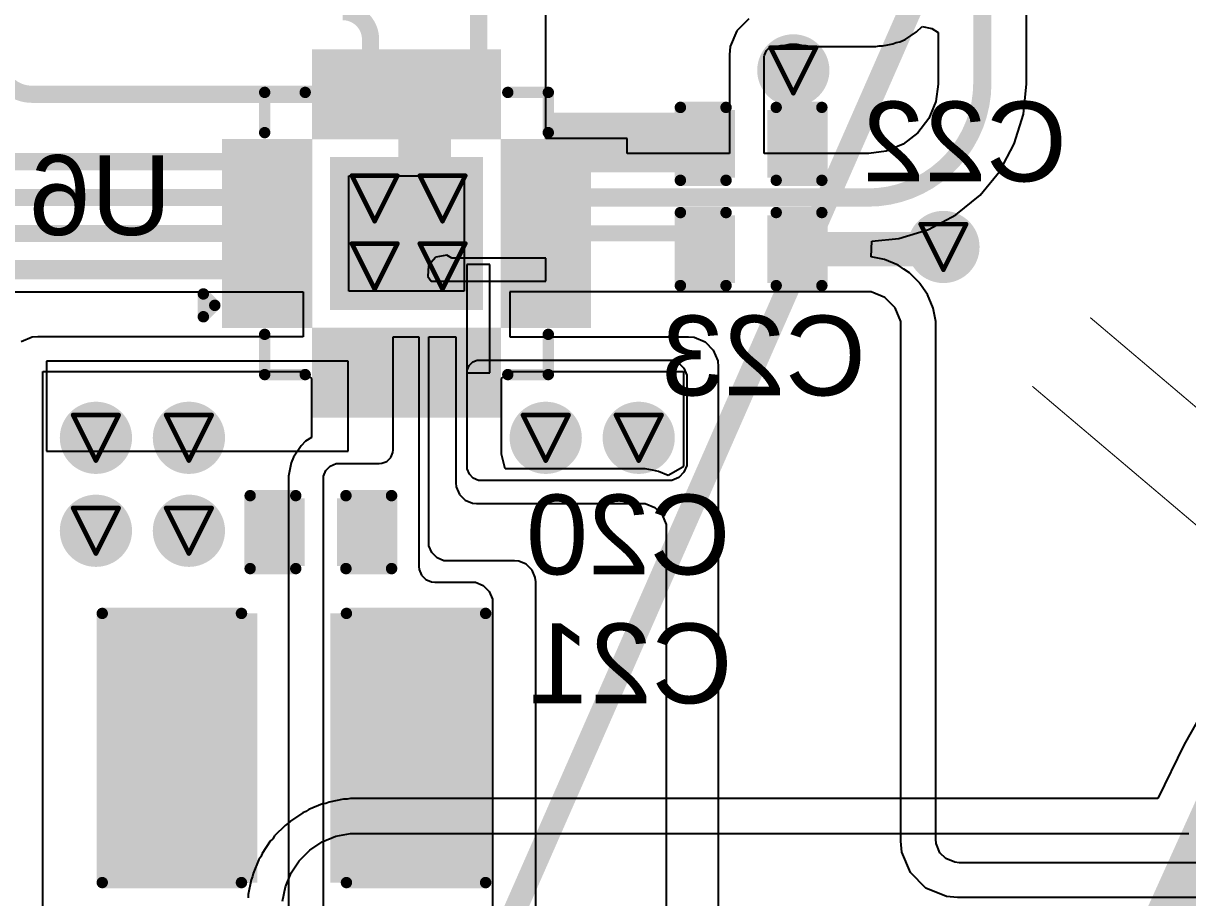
# Model space of a CAD drawing. Header units: inches. Extents: x -7 to 348, y -14 to 159.
# Drawn here: x 1.72 to 14.68, y 28.95 to 38.69 of the extents above; entities that cross this region are included whole.
import ezdxf

# ---------------------------------------------------------------- set-up
doc = ezdxf.new("R2010")
doc.units = ezdxf.units.IN
for name, color, linetype in [('Bottom Layer', 5, 'Continuous'), ('Bottom Overlay', 54, 'Continuous'), ('Bottom Paste', 16, 'Continuous'), ('Bottom Solder', 6, 'Continuous'), ('Dimension', 6, 'Continuous'), ('Drill Drawing', 1, 'Continuous'), ('Fabrication', 76, 'Continuous'), ('Top Layer', 1, 'Continuous'), ('Top Overlay', 2, 'Continuous'), ('Via Holes', 16, 'Continuous')]:
    doc.layers.add(name, color=color, linetype=linetype)
doc.styles.add('Arial', font='', dxfattribs={"height": 0.2})
doc.styles.get('Arial').set_extended_font_data('Arial')

msp = doc.modelspace()

# ---------------------------------------------------------------- hatches: boundary and pattern name
at = {"layer": 'Bottom Layer'}
h = msp.add_hatch(color=5, dxfattribs=at)
edge = h.paths.add_edge_path()
edge.add_arc((10.292, 38.166), 0.3, 0, 360)
for points in [[(5.036, 38.3), (5.336, 38.3), (5.336, 37.5), (5.036, 37.5)], [(5.436, 38.3), (5.736, 38.3), (5.736, 37.5), (5.436, 37.5)], [(5.836, 38.3), (6.136, 38.3), (6.136, 37.5), (5.836, 37.5)], [(5.897, 36.74), (6.48, 36.74), (6.48, 38.3), (5.897, 38.3)], [(6.236, 38.3), (6.536, 38.3), (6.536, 37.5), (6.236, 37.5)], [(6.636, 38.3), (6.936, 38.3), (6.936, 37.5), (6.636, 37.5)], [(7.536, 37.031), (9.581, 37.031), (9.581, 37.697), (7.536, 37.697)], [(9.124, 37.031), (9.124, 37.666), (9.581, 37.666), (9.581, 37.031)], [(10.064, 37.031), (10.064, 37.666), (10.521, 37.666), (10.521, 37.031)], [(4.036, 37), (4.036, 37.3), (4.836, 37.3), (4.836, 37)], [(7.136, 37), (7.136, 37.3), (7.936, 37.3), (7.936, 37)], [(5.236, 37.1), (6.736, 37.1), (6.736, 35.6), (5.236, 35.6)], [(4.036, 36.6), (4.036, 36.9), (4.836, 36.9), (4.836, 36.6)], [(7.136, 36.6), (7.136, 36.9), (7.936, 36.9), (7.936, 36.6)], [(4.036, 36.2), (4.036, 36.5), (4.836, 36.5), (4.836, 36.2)], [(7.136, 36.2), (7.136, 36.5), (7.936, 36.5), (7.936, 36.2)], [(9.124, 35.859), (9.124, 36.494), (9.581, 36.494), (9.581, 35.859)], [(10.064, 35.859), (10.064, 36.494), (10.521, 36.494), (10.521, 35.859)], [(4.036, 35.8), (4.036, 36.1), (4.836, 36.1), (4.836, 35.8)], [(7.136, 35.8), (7.136, 36.1), (7.936, 36.1), (7.936, 35.8)], [(4.036, 35.4), (4.036, 35.7), (4.836, 35.7), (4.836, 35.4)], [(7.136, 35.4), (7.136, 35.7), (7.936, 35.7), (7.936, 35.4)], [(5.036, 35.2), (5.336, 35.2), (5.336, 34.4), (5.036, 34.4)], [(5.436, 35.2), (5.736, 35.2), (5.736, 34.4), (5.436, 34.4)], [(5.836, 35.2), (6.136, 35.2), (6.136, 34.4), (5.836, 34.4)], [(6.236, 35.2), (6.536, 35.2), (6.536, 34.4), (6.236, 34.4)], [(6.636, 35.2), (6.936, 35.2), (6.936, 34.4), (6.636, 34.4)], [(4.792, 33.342), (4.792, 32.707), (4.334, 32.707), (4.334, 33.342)], [(5.731, 33.342), (5.731, 32.707), (5.274, 32.707), (5.274, 33.342)], [(2.701, 32.018), (4.225, 32.018), (4.225, 29.224), (2.701, 29.224)], [(5.241, 32.018), (6.765, 32.018), (6.765, 29.224), (5.241, 29.224)]]:
    msp.add_hatch(color=5, dxfattribs=at).paths.add_polyline_path(points)
h = msp.add_hatch(color=5, dxfattribs=at)
edge = h.paths.add_edge_path()
edge.add_arc((5.632, 36.74), 0.3, 0, 360)
h = msp.add_hatch(color=5, dxfattribs=at)
edge = h.paths.add_edge_path()
edge.add_arc((6.387, 36.74), 0.3, 0, 360)
h = msp.add_hatch(color=5, dxfattribs=at)
edge = h.paths.add_edge_path()
edge.add_arc((11.963, 36.2), 0.3, 0, 360)
h = msp.add_hatch(color=5, dxfattribs=at)
edge = h.paths.add_edge_path()
edge.add_arc((5.632, 35.984), 0.3, 0, 360)
h = msp.add_hatch(color=5, dxfattribs=at)
edge = h.paths.add_edge_path()
edge.add_arc((6.387, 35.984), 0.3, 0, 360)
h = msp.add_hatch(color=5, dxfattribs=at)
edge = h.paths.add_edge_path()
edge.add_arc((2.529, 34.075), 0.3, 0, 360)
h = msp.add_hatch(color=5, dxfattribs=at)
edge = h.paths.add_edge_path()
edge.add_arc((3.564, 34.075), 0.3, 0, 360)
h = msp.add_hatch(color=5, dxfattribs=at)
edge = h.paths.add_edge_path()
edge.add_arc((7.536, 34.075), 0.3, 0, 360)
h = msp.add_hatch(color=5, dxfattribs=at)
edge = h.paths.add_edge_path()
edge.add_arc((8.571, 34.075), 0.3, 0, 360)
h = msp.add_hatch(color=5, dxfattribs=at)
edge = h.paths.add_edge_path()
edge.add_arc((2.529, 33.04), 0.3, 0, 360)
h = msp.add_hatch(color=5, dxfattribs=at)
edge = h.paths.add_edge_path()
edge.add_arc((3.564, 33.04), 0.3, 0, 360)
at = {"layer": 'Bottom Paste'}
for points in [[(5.036, 38.3), (5.336, 38.3), (5.336, 37.5), (5.036, 37.5)], [(5.436, 38.3), (5.736, 38.3), (5.736, 37.5), (5.436, 37.5)], [(5.836, 38.3), (6.136, 38.3), (6.136, 37.5), (5.836, 37.5)], [(6.236, 38.3), (6.536, 38.3), (6.536, 37.5), (6.236, 37.5)], [(6.636, 38.3), (6.936, 38.3), (6.936, 37.5), (6.636, 37.5)], [(9.124, 37.031), (9.124, 37.666), (9.581, 37.666), (9.581, 37.031)], [(10.064, 37.031), (10.064, 37.666), (10.521, 37.666), (10.521, 37.031)], [(4.036, 37), (4.036, 37.3), (4.836, 37.3), (4.836, 37)], [(7.136, 37), (7.136, 37.3), (7.936, 37.3), (7.936, 37)], [(5.236, 37.1), (6.736, 37.1), (6.736, 35.6), (5.236, 35.6)], [(4.036, 36.6), (4.036, 36.9), (4.836, 36.9), (4.836, 36.6)], [(7.136, 36.6), (7.136, 36.9), (7.936, 36.9), (7.936, 36.6)], [(4.036, 36.2), (4.036, 36.5), (4.836, 36.5), (4.836, 36.2)], [(7.136, 36.2), (7.136, 36.5), (7.936, 36.5), (7.936, 36.2)], [(9.124, 35.859), (9.124, 36.494), (9.581, 36.494), (9.581, 35.859)], [(10.064, 35.859), (10.064, 36.494), (10.521, 36.494), (10.521, 35.859)], [(4.036, 35.8), (4.036, 36.1), (4.836, 36.1), (4.836, 35.8)], [(7.136, 35.8), (7.136, 36.1), (7.936, 36.1), (7.936, 35.8)], [(4.036, 35.4), (4.036, 35.7), (4.836, 35.7), (4.836, 35.4)], [(7.136, 35.4), (7.136, 35.7), (7.936, 35.7), (7.936, 35.4)], [(5.036, 35.2), (5.336, 35.2), (5.336, 34.4), (5.036, 34.4)], [(5.436, 35.2), (5.736, 35.2), (5.736, 34.4), (5.436, 34.4)], [(5.836, 35.2), (6.136, 35.2), (6.136, 34.4), (5.836, 34.4)], [(6.236, 35.2), (6.536, 35.2), (6.536, 34.4), (6.236, 34.4)], [(6.636, 35.2), (6.936, 35.2), (6.936, 34.4), (6.636, 34.4)], [(4.792, 33.342), (4.792, 32.707), (4.334, 32.707), (4.334, 33.342)], [(5.731, 33.342), (5.731, 32.707), (5.274, 32.707), (5.274, 33.342)], [(2.701, 32.018), (4.225, 32.018), (4.225, 29.224), (2.701, 29.224)], [(5.241, 32.018), (6.765, 32.018), (6.765, 29.224), (5.241, 29.224)]]:
    msp.add_hatch(color=16, dxfattribs=at).paths.add_polyline_path(points)
at = {"layer": 'Bottom Solder'}
h = msp.add_hatch(color=6, dxfattribs=at)
edge = h.paths.add_edge_path()
edge.add_arc((10.292, 38.166), 0.402, 0, 360)
for points in [[(4.934, 38.402), (5.438, 38.402), (5.438, 37.398), (4.934, 37.398)], [(5.334, 38.402), (5.838, 38.402), (5.838, 37.398), (5.334, 37.398)], [(5.734, 38.402), (6.238, 38.402), (6.238, 37.398), (5.734, 37.398)], [(6.134, 38.402), (6.638, 38.402), (6.638, 37.398), (6.134, 37.398)], [(6.534, 38.402), (7.038, 38.402), (7.038, 37.398), (6.534, 37.398)], [(9.064, 36.971), (9.064, 37.726), (9.641, 37.726), (9.641, 36.971)], [(10.004, 36.971), (10.004, 37.726), (10.581, 37.726), (10.581, 36.971)], [(3.934, 36.898), (3.934, 37.402), (4.938, 37.402), (4.938, 36.898)], [(7.034, 36.898), (7.034, 37.402), (8.038, 37.402), (8.038, 36.898)], [(5.134, 37.202), (6.838, 37.202), (6.838, 35.498), (5.134, 35.498)], [(3.934, 36.498), (3.934, 37.002), (4.938, 37.002), (4.938, 36.498)], [(7.034, 36.498), (7.034, 37.002), (8.038, 37.002), (8.038, 36.498)], [(3.934, 36.098), (3.934, 36.602), (4.938, 36.602), (4.938, 36.098)], [(7.034, 36.098), (7.034, 36.602), (8.038, 36.602), (8.038, 36.098)], [(9.064, 35.799), (9.064, 36.554), (9.641, 36.554), (9.641, 35.799)], [(10.004, 35.799), (10.004, 36.554), (10.581, 36.554), (10.581, 35.799)], [(3.934, 35.698), (3.934, 36.202), (4.938, 36.202), (4.938, 35.698)], [(7.034, 35.698), (7.034, 36.202), (8.038, 36.202), (8.038, 35.698)], [(3.934, 35.298), (3.934, 35.802), (4.938, 35.802), (4.938, 35.298)], [(7.034, 35.298), (7.034, 35.802), (8.038, 35.802), (8.038, 35.298)], [(4.934, 35.302), (5.438, 35.302), (5.438, 34.298), (4.934, 34.298)], [(5.334, 35.302), (5.838, 35.302), (5.838, 34.298), (5.334, 34.298)], [(5.734, 35.302), (6.238, 35.302), (6.238, 34.298), (5.734, 34.298)], [(6.134, 35.302), (6.638, 35.302), (6.638, 34.298), (6.134, 34.298)], [(6.534, 35.302), (7.038, 35.302), (7.038, 34.298), (6.534, 34.298)], [(4.852, 33.402), (4.852, 32.647), (4.274, 32.647), (4.274, 33.402)], [(5.791, 33.402), (5.791, 32.647), (5.214, 32.647), (5.214, 33.402)], [(2.6, 32.12), (4.327, 32.12), (4.327, 29.123), (2.6, 29.123)], [(5.14, 32.12), (6.867, 32.12), (6.867, 29.123), (5.14, 29.123)]]:
    msp.add_hatch(color=6, dxfattribs=at).paths.add_polyline_path(points)
h = msp.add_hatch(color=6, dxfattribs=at)
edge = h.paths.add_edge_path()
edge.add_arc((5.632, 36.74), 0.402, 0, 360)
h = msp.add_hatch(color=6, dxfattribs=at)
edge = h.paths.add_edge_path()
edge.add_arc((6.387, 36.74), 0.402, 0, 360)
h = msp.add_hatch(color=6, dxfattribs=at)
edge = h.paths.add_edge_path()
edge.add_arc((11.963, 36.2), 0.402, 0, 360)
h = msp.add_hatch(color=6, dxfattribs=at)
edge = h.paths.add_edge_path()
edge.add_arc((5.632, 35.984), 0.402, 0, 360)
h = msp.add_hatch(color=6, dxfattribs=at)
edge = h.paths.add_edge_path()
edge.add_arc((6.387, 35.984), 0.402, 0, 360)
h = msp.add_hatch(color=6, dxfattribs=at)
edge = h.paths.add_edge_path()
edge.add_arc((2.529, 34.075), 0.402, 0, 360)
h = msp.add_hatch(color=6, dxfattribs=at)
edge = h.paths.add_edge_path()
edge.add_arc((3.564, 34.075), 0.402, 0, 360)
h = msp.add_hatch(color=6, dxfattribs=at)
edge = h.paths.add_edge_path()
edge.add_arc((7.536, 34.075), 0.402, 0, 360)
h = msp.add_hatch(color=6, dxfattribs=at)
edge = h.paths.add_edge_path()
edge.add_arc((8.571, 34.075), 0.402, 0, 360)
h = msp.add_hatch(color=6, dxfattribs=at)
edge = h.paths.add_edge_path()
edge.add_arc((2.529, 33.04), 0.402, 0, 360)
h = msp.add_hatch(color=6, dxfattribs=at)
edge = h.paths.add_edge_path()
edge.add_arc((3.564, 33.04), 0.402, 0, 360)
at = {"layer": 'Top Layer'}
h = msp.add_hatch(color=1, dxfattribs=at)
edge = h.paths.add_edge_path()
edge.add_arc((10.292, 38.166), 0.3, 0, 360)
h = msp.add_hatch(color=1, dxfattribs=at)
edge = h.paths.add_edge_path()
edge.add_arc((5.632, 36.74), 0.3, 0, 360)
h = msp.add_hatch(color=1, dxfattribs=at)
edge = h.paths.add_edge_path()
edge.add_arc((6.387, 36.74), 0.3, 0, 360)
h = msp.add_hatch(color=1, dxfattribs=at)
edge = h.paths.add_edge_path()
edge.add_arc((11.963, 36.2), 0.3, 0, 360)
h = msp.add_hatch(color=1, dxfattribs=at)
edge = h.paths.add_edge_path()
edge.add_arc((5.632, 35.984), 0.3, 0, 360)
h = msp.add_hatch(color=1, dxfattribs=at)
edge = h.paths.add_edge_path()
edge.add_arc((6.387, 35.984), 0.3, 0, 360)
h = msp.add_hatch(color=1, dxfattribs=at)
edge = h.paths.add_edge_path()
edge.add_arc((2.529, 34.075), 0.3, 0, 360)
h = msp.add_hatch(color=1, dxfattribs=at)
edge = h.paths.add_edge_path()
edge.add_arc((3.564, 34.075), 0.3, 0, 360)
h = msp.add_hatch(color=1, dxfattribs=at)
edge = h.paths.add_edge_path()
edge.add_arc((7.536, 34.075), 0.3, 0, 360)
h = msp.add_hatch(color=1, dxfattribs=at)
edge = h.paths.add_edge_path()
edge.add_arc((8.571, 34.075), 0.3, 0, 360)
h = msp.add_hatch(color=1, dxfattribs=at)
edge = h.paths.add_edge_path()
edge.add_arc((2.529, 33.04), 0.3, 0, 360)
h = msp.add_hatch(color=1, dxfattribs=at)
edge = h.paths.add_edge_path()
edge.add_arc((3.564, 33.04), 0.3, 0, 360)
at = {"layer": 'Via Holes'}
h = msp.add_hatch(color=7, dxfattribs=at)
edge = h.paths.add_edge_path()
edge.add_arc((10.292, 38.166), 0.15, 0, 360)
h = msp.add_hatch(color=7, dxfattribs=at)
edge = h.paths.add_edge_path()
edge.add_arc((5.632, 36.74), 0.15, 0, 360)
h = msp.add_hatch(color=7, dxfattribs=at)
edge = h.paths.add_edge_path()
edge.add_arc((6.387, 36.74), 0.15, 0, 360)
h = msp.add_hatch(color=7, dxfattribs=at)
edge = h.paths.add_edge_path()
edge.add_arc((11.963, 36.2), 0.15, 0, 360)
h = msp.add_hatch(color=7, dxfattribs=at)
edge = h.paths.add_edge_path()
edge.add_arc((5.632, 35.984), 0.15, 0, 360)
h = msp.add_hatch(color=7, dxfattribs=at)
edge = h.paths.add_edge_path()
edge.add_arc((6.387, 35.984), 0.15, 0, 360)
h = msp.add_hatch(color=7, dxfattribs=at)
edge = h.paths.add_edge_path()
edge.add_arc((2.529, 34.075), 0.15, 0, 360)
h = msp.add_hatch(color=7, dxfattribs=at)
edge = h.paths.add_edge_path()
edge.add_arc((3.564, 34.075), 0.15, 0, 360)
h = msp.add_hatch(color=7, dxfattribs=at)
edge = h.paths.add_edge_path()
edge.add_arc((7.536, 34.075), 0.15, 0, 360)
h = msp.add_hatch(color=7, dxfattribs=at)
edge = h.paths.add_edge_path()
edge.add_arc((8.571, 34.075), 0.15, 0, 360)
h = msp.add_hatch(color=7, dxfattribs=at)
edge = h.paths.add_edge_path()
edge.add_arc((2.529, 33.04), 0.15, 0, 360)
h = msp.add_hatch(color=7, dxfattribs=at)
edge = h.paths.add_edge_path()
edge.add_arc((3.564, 33.04), 0.15, 0, 360)

# ---------------------------------------------------------------- linework, layer by layer
at = {"layer": 'Bottom Layer'}
for p, q in [((12.888, 38.025), (12.888, 42)), ((7.536, 37.408), (7.536, 39.495)), ((9.795, 38.739), (9.662, 38.606)), ((11.664, 38.594), (11.726, 38.656)), ((11.726, 38.656), (11.832, 38.633)), ((11.832, 38.633), (11.904, 38.588)), ((9.662, 38.606), (9.59, 38.432)), ((11.476, 38.484), (11.538, 38.51)), ((11.538, 38.51), (11.604, 38.554)), ((11.538, 38.51), (11.538, 38.51)), ((11.538, 38.51), (11.538, 38.51)), ((11.604, 38.554), (11.664, 38.594)), ((11.664, 38.594), (11.664, 38.594)), ((11.664, 38.594), (11.664, 38.594)), ((11.904, 38.588), (11.904, 38.025)), ((9.59, 38.432), (9.581, 38.338)), ((9.971, 38.337), (9.992, 38.386)), ((9.992, 38.386), (10.015, 38.41)), ((10.015, 38.41), (10.065, 38.43)), ((10.065, 38.43), (10.083, 38.432)), ((10.083, 38.432), (10.102, 38.432)), ((10.102, 38.432), (10.152, 38.442)), ((10.152, 38.442), (10.203, 38.445)), ((10.203, 38.445), (10.254, 38.459)), ((10.254, 38.459), (10.331, 38.459)), ((10.331, 38.459), (10.382, 38.445)), ((10.382, 38.445), (10.433, 38.442)), ((10.433, 38.442), (10.482, 38.432)), ((10.482, 38.432), (11.083, 38.432)), ((11.083, 38.432), (11.21, 38.432)), ((11.21, 38.432), (11.247, 38.439)), ((11.247, 38.439), (11.284, 38.439)), ((11.284, 38.439), (11.343, 38.45)), ((11.343, 38.45), (11.401, 38.462)), ((11.343, 38.45), (11.343, 38.45)), ((11.343, 38.45), (11.343, 38.45)), ((11.401, 38.462), (11.438, 38.477)), ((11.438, 38.477), (11.476, 38.484)), ((9.581, 38.338), (9.581, 37.242)), ((9.969, 38.319), (9.971, 38.337)), ((9.969, 37.242), (9.969, 38.319)), ((11.906, 38.014), (11.88, 37.821)), ((11.904, 38.025), (11.906, 38.014)), ((12.853, 37.68), (12.886, 38.015)), ((12.886, 38.015), (12.888, 38.025)), ((11.88, 37.821), (11.802, 37.632)), ((11.802, 37.632), (11.677, 37.469)), ((12.752, 37.349), (12.853, 37.68)), ((11.677, 37.469), (11.514, 37.344)), ((8.444, 37.408), (7.536, 37.408)), ((8.444, 37.242), (8.444, 37.408)), ((11.514, 37.344), (11.324, 37.265)), ((12.589, 37.044), (12.752, 37.349)), ((9.581, 37.242), (8.444, 37.242)), ((11.121, 37.242), (9.969, 37.242)), ((11.131, 37.24), (11.121, 37.242)), ((11.324, 37.265), (11.131, 37.24)), ((5.344, 36.092), (5.344, 36.992)), ((5.344, 36.992), (6.628, 36.992)), ((6.628, 36.992), (6.628, 36.492)), ((12.37, 36.776), (12.589, 37.044)), ((12.102, 36.557), (12.37, 36.776)), ((11.797, 36.393), (12.102, 36.557)), ((6.628, 36.492), (6.628, 36.092)), ((11.165, 36.263), (11.465, 36.293)), ((11.465, 36.293), (11.797, 36.393)), ((11.158, 36.089), (11.165, 36.263)), ((5.344, 35.708), (5.344, 36.092)), ((6.313, 36.088), (6.23, 35.995)), ((6.436, 36.108), (6.313, 36.088)), ((6.49, 36.076), (6.436, 36.108)), ((7.536, 36.076), (6.49, 36.076)), ((6.628, 36.092), (6.628, 35.708)), ((7.536, 35.82), (7.536, 36.076)), ((11.231, 36.074), (11.158, 36.089)), ((11.158, 36.089), (11.158, 36.089)), ((11.306, 36.059), (11.231, 36.074)), ((11.458, 35.996), (11.306, 36.059)), ((11.306, 36.059), (11.306, 36.059)), ((11.306, 36.059), (11.306, 36.059)), ((6.23, 35.995), (6.224, 35.871)), ((6.914, 36.003), (6.658, 36.003)), ((6.658, 36.003), (6.658, 35.67)), ((6.914, 35.44), (6.914, 36.003)), ((11.459, 35.996), (11.458, 35.996)), ((11.458, 35.996), (11.458, 35.996)), ((11.523, 35.953), (11.459, 35.996)), ((11.584, 35.912), (11.523, 35.953)), ((11.585, 35.912), (11.584, 35.912)), ((11.584, 35.912), (11.584, 35.912)), ((11.701, 35.796), (11.585, 35.912)), ((6.224, 35.871), (6.261, 35.82)), ((6.261, 35.82), (6.261, 35.82)), ((6.261, 35.82), (7.536, 35.82)), ((11.701, 35.795), (11.701, 35.796)), ((11.742, 35.734), (11.701, 35.795)), ((11.701, 35.795), (11.701, 35.795)), ((-0.034, 35.7), (4.836, 35.7)), ((4.836, 35.7), (4.836, 35.2)), ((6.628, 35.708), (5.344, 35.708)), ((6.658, 35.67), (6.658, 34.8)), ((11.076, 35.7), (7.136, 35.7)), ((7.136, 35.7), (7.136, 35.2)), ((11.158, 35.7), (11.076, 35.7)), ((11.076, 35.7), (11.076, 35.7)), ((11.31, 35.637), (11.158, 35.7)), ((11.785, 35.669), (11.742, 35.734)), ((11.848, 35.517), (11.785, 35.669)), ((11.785, 35.669), (11.785, 35.669)), ((11.785, 35.669), (11.785, 35.669)), ((11.426, 35.521), (11.31, 35.637)), ((11.489, 35.369), (11.426, 35.521)), ((11.862, 35.444), (11.848, 35.517)), ((11.848, 35.517), (11.848, 35.517)), ((11.848, 35.517), (11.848, 35.517)), ((6.914, 34.8), (6.914, 35.44)), ((11.877, 35.369), (11.862, 35.444)), ((11.489, 35.287), (11.489, 35.369)), ((11.489, 29.586), (11.489, 35.287)), ((11.877, 35.286), (11.877, 35.369)), ((11.877, 35.369), (11.877, 35.369)), ((11.877, 35.369), (11.877, 35.369)), ((11.877, 29.605), (11.877, 35.286)), ((1.818, 35.194), (1.698, 35.144)), ((1.883, 35.2), (1.818, 35.194)), ((4.836, 35.2), (1.883, 35.2)), ((5.836, 33.94), (5.836, 35.2)), ((5.836, 35.2), (6.123, 35.2)), ((6.123, 35.2), (6.123, 32.797)), ((6.236, 32.914), (6.236, 35.2)), ((6.236, 35.2), (6.536, 35.2)), ((6.536, 35.2), (6.536, 33.573)), ((7.136, 35.2), (9.124, 35.2)), ((9.124, 35.2), (9.189, 35.194)), ((9.189, 35.194), (9.309, 35.144)), ((9.309, 35.144), (9.401, 35.052)), ((9.401, 35.052), (9.451, 34.932)), ((4.546, 34.928), (1.978, 34.928)), ((1.978, 34.928), (1.978, 33.926)), ((5.336, 34.928), (4.546, 34.928)), ((5.336, 33.926), (5.336, 34.928)), ((6.661, 34.828), (6.683, 34.88)), ((6.683, 34.88), (6.723, 34.92)), ((6.723, 34.92), (6.774, 34.941)), ((6.774, 34.941), (6.802, 34.941)), ((6.802, 34.941), (8.897, 34.941)), ((6.802, 34.941), (6.802, 34.941)), ((8.897, 34.941), (8.938, 34.941)), ((8.938, 34.941), (9.015, 34.909)), ((9.015, 34.909), (9.074, 34.85)), ((9.451, 34.932), (9.457, 34.867)), ((9.457, 34.867), (9.457, 34.867)), ((9.457, 34.867), (9.457, 30.89)), ((1.938, 22.2), (1.938, 34.812)), ((1.938, 34.812), (4.836, 34.812)), ((4.836, 34.812), (4.928, 34.736)), ((6.658, 34.8), (6.914, 34.8)), ((6.661, 34.8), (6.661, 34.828)), ((6.661, 33.76), (6.661, 34.8)), ((7.044, 34.736), (7.136, 34.812)), ((7.136, 34.812), (9.069, 34.812)), ((9.069, 34.812), (9.069, 33.758)), ((9.074, 34.85), (9.106, 34.774)), ((9.106, 34.774), (9.106, 34.732)), ((4.928, 34.736), (4.928, 34.079)), ((7.044, 33.892), (7.044, 34.736)), ((9.106, 34.732), (9.106, 34.732)), ((9.106, 34.732), (9.106, 33.809)), ((4.814, 33.986), (4.729, 33.86)), ((4.863, 34.036), (4.814, 33.986)), ((4.928, 34.079), (4.863, 34.036)), ((1.978, 33.926), (5.336, 33.926)), ((4.729, 33.86), (4.703, 33.796)), ((5.768, 33.813), (5.81, 33.856)), ((5.81, 33.856), (5.833, 33.911)), ((5.833, 33.911), (5.836, 33.94)), ((5.836, 33.94), (5.836, 33.94)), ((7.084, 33.731), (7.044, 33.892)), ((7.044, 33.892), (7.044, 33.892)), ((4.703, 33.796), (4.673, 33.647)), ((5.062, 33.647), (5.088, 33.712)), ((5.088, 33.712), (5.138, 33.761)), ((5.138, 33.761), (5.202, 33.788)), ((5.202, 33.788), (5.237, 33.788)), ((5.237, 33.788), (5.237, 33.788)), ((5.237, 33.788), (5.683, 33.788)), ((5.683, 33.788), (5.713, 33.791)), ((5.713, 33.791), (5.768, 33.813)), ((6.661, 33.729), (6.661, 33.76)), ((6.661, 33.76), (6.661, 33.76)), ((6.686, 33.67), (6.661, 33.729)), ((8.586, 33.731), (7.084, 33.731)), ((8.644, 33.731), (8.586, 33.731)), ((8.724, 33.715), (8.644, 33.731)), ((8.644, 33.731), (8.644, 33.731)), ((8.644, 33.731), (8.644, 33.731)), ((8.793, 33.701), (8.724, 33.715)), ((8.899, 33.657), (8.793, 33.701)), ((8.793, 33.701), (8.793, 33.701)), ((8.793, 33.701), (8.793, 33.701)), ((9.063, 33.75), (8.899, 33.657)), ((9.069, 33.758), (9.063, 33.75)), ((9.106, 33.768), (9.074, 33.691)), ((9.106, 33.809), (9.106, 33.768)), ((4.673, 33.647), (4.673, 27.181)), ((5.062, 33.613), (5.062, 33.647)), ((5.062, 27.181), (5.062, 33.613)), ((6.536, 33.573), (6.54, 33.528)), ((6.73, 33.626), (6.686, 33.67)), ((6.789, 33.601), (6.73, 33.626)), ((6.82, 33.601), (6.789, 33.601)), ((8.898, 33.601), (6.82, 33.601)), ((8.94, 33.601), (8.898, 33.601)), ((8.898, 33.601), (8.898, 33.601)), ((8.899, 33.657), (8.899, 33.657)), ((9.016, 33.633), (8.94, 33.601)), ((9.074, 33.691), (9.016, 33.633)), ((6.54, 33.528), (6.575, 33.445)), ((6.575, 33.445), (6.639, 33.381)), ((6.639, 33.381), (6.722, 33.347)), ((6.722, 33.347), (6.767, 33.342)), ((6.767, 33.342), (6.767, 33.342)), ((6.767, 33.342), (8.586, 33.342)), ((8.586, 33.342), (8.644, 33.342)), ((8.644, 33.342), (8.75, 33.298)), ((8.75, 33.298), (8.832, 33.217)), ((8.832, 33.217), (8.876, 33.11)), ((8.876, 33.11), (8.876, 33.053)), ((8.876, 33.053), (8.876, 33.053)), ((8.876, 33.053), (8.876, 29.991)), ((6.123, 32.797), (6.123, 32.644)), ((6.236, 32.873), (6.236, 32.914)), ((6.236, 32.914), (6.236, 32.914)), ((6.267, 32.797), (6.236, 32.873)), ((6.326, 32.739), (6.267, 32.797)), ((6.401, 32.707), (6.326, 32.739)), ((6.443, 32.707), (6.401, 32.707)), ((7.189, 32.707), (6.443, 32.707)), ((7.235, 32.703), (7.189, 32.707)), ((7.189, 32.707), (7.189, 32.707)), ((7.319, 32.668), (7.235, 32.703)), ((7.384, 32.603), (7.319, 32.668)), ((6.123, 32.644), (6.127, 32.61)), ((6.127, 32.61), (6.153, 32.546)), ((6.153, 32.546), (6.202, 32.497)), ((7.42, 32.518), (7.384, 32.603)), ((6.202, 32.497), (6.266, 32.471)), ((6.266, 32.471), (6.3, 32.467)), ((6.3, 32.467), (6.3, 32.467)), ((6.3, 32.467), (6.708, 32.467)), ((6.708, 32.467), (6.755, 32.467)), ((6.755, 32.467), (6.841, 32.432)), ((6.841, 32.432), (6.907, 32.365)), ((7.424, 32.472), (7.42, 32.518)), ((7.424, 25.723), (7.424, 32.472)), ((6.907, 32.365), (6.943, 32.279)), ((6.943, 32.279), (6.943, 32.232)), ((6.943, 32.232), (6.943, 32.232)), ((6.943, 32.232), (6.943, 27.137)), ((9.457, 30.89), (9.457, 27.649)), ((8.876, 29.991), (8.876, 27.112)), ((11.501, 29.463), (11.489, 29.586)), ((11.489, 29.586), (11.489, 29.586)), ((11.882, 29.558), (11.877, 29.605)), ((11.924, 29.456), (11.882, 29.558)), ((11.595, 29.236), (11.501, 29.463)), ((11.989, 29.391), (11.924, 29.456)), ((12.091, 29.349), (11.989, 29.391)), ((12.138, 29.344), (12.091, 29.349)), ((16.529, 29.344), (12.138, 29.344)), ((11.768, 29.062), (11.595, 29.236)), ((11.996, 28.968), (11.768, 29.062)), ((12.118, 28.956), (11.996, 28.968)), ((16.529, 28.956), (12.118, 28.956))]:
    msp.add_line(p, q, dxfattribs=at)
for points in [[(12.396, 38.025, 0.203, 0.203, 0), (12.396, 42.471, 0.203, 0.203, 0)], [(5.277, 38.82, 0.191, 0.191, -0.414214), (5.586, 38.511, 0.191, 0.191, 0)], [(6.79, 37.9, 0.191, 0.191, 0), (6.79, 38.873, 0.191, 0.191, 0)], [(5.586, 37.9, 0.191, 0.191, 0), (5.586, 38.511, 0.191, 0.191, 0)], [(1.818, 37.9, 0.191, 0.191, -0.414214), (1.418, 38.3, 0.191, 0.191, 0)], [(10.292, 37.348, 0.381, 0.381, 0), (10.292, 38.166, 0.381, 0.381, 0)], [(12.396, 38.025, 0.203, 0.203, -0.414214), (11.121, 36.75, 0.203, 0.203, 0)], [(1.818, 37.9, 0.191, 0.191, 0), (5.186, 37.9, 0.191, 0.191, 0)], [(9.352, 37.348, 0.178, 0.178, -0.414214), (9.154, 37.15, 0.178, 0.178, 0)], [(1.086, 37.15, 0.191, 0.191, 0), (4.436, 37.15, 0.191, 0.191, 0)], [(7.536, 37.15, 0.178, 0.178, 0), (9.154, 37.15, 0.178, 0.178, 0)], [(0.373, 36.75, 0.191, 0.191, 0), (4.436, 36.75, 0.191, 0.191, 0)], [(7.536, 36.75, 0.203, 0.203, 0), (11.121, 36.75, 0.203, 0.203, 0)], [(-0.438, 36.35, 0.191, 0.191, 0), (4.436, 36.35, 0.191, 0.191, 0)], [(7.536, 36.35, 0.178, 0.178, 0), (9.213, 36.35, 0.178, 0.178, 0)], [(9.213, 36.35, 0.178, 0.178, 0), (9.352, 36.21, 0.178, 0.178, 0)], [(9.352, 36.176, 0.178, 0.178, 0), (9.352, 36.21, 0.178, 0.178, 0)], [(10.292, 36.176, 0.381, 0.381, 0), (11.939, 36.176, 0.381, 0.381, 0)], [(11.963, 36.2, 0.381, 0.381, -0.414214), (11.939, 36.176, 0.381, 0.381, 0)], [(-0.297, 35.947, 0.216, 0.216, 0), (4.433, 35.947, 0.216, 0.216, 0)]]:
    msp.add_lwpolyline(points, format="xyseb", dxfattribs=at)
for points in [[(5.538, 38.511, 0.0952, 0.0952, 1), (5.634, 38.511, 0.0952, 0.0952, 1)], [(5.538, 38.511, 0.0952, 0.0952, 1), (5.634, 38.511, 0.0952, 0.0952, 1)], [(10.197, 38.166, 0.191, 0.191, 1), (10.387, 38.166, 0.191, 0.191, 1)], [(12.345, 38.025, 0.102, 0.102, 1), (12.446, 38.025, 0.102, 0.102, 1)], [(12.345, 38.025, 0.102, 0.102, 1), (12.446, 38.025, 0.102, 0.102, 1)], [(1.77, 37.9, 0.0952, 0.0952, 1), (1.866, 37.9, 0.0952, 0.0952, 1)], [(1.77, 37.9, 0.0952, 0.0952, 1), (1.866, 37.9, 0.0952, 0.0952, 1)], [(5.138, 37.9, 0.0952, 0.0952, 1), (5.234, 37.9, 0.0952, 0.0952, 1)], [(5.538, 37.9, 0.0952, 0.0952, 1), (5.634, 37.9, 0.0952, 0.0952, 1)], [(6.742, 37.9, 0.0952, 0.0952, 1), (6.838, 37.9, 0.0952, 0.0952, 1)], [(10.197, 37.348, 0.191, 0.191, 1), (10.387, 37.348, 0.191, 0.191, 1)], [(9.308, 37.348, 0.0889, 0.0889, 1), (9.397, 37.348, 0.0889, 0.0889, 1)], [(4.388, 37.15, 0.0952, 0.0952, 1), (4.484, 37.15, 0.0952, 0.0952, 1)], [(7.492, 37.15, 0.0889, 0.0889, 1), (7.58, 37.15, 0.0889, 0.0889, 1)], [(9.11, 37.15, 0.0889, 0.0889, 1), (9.199, 37.15, 0.0889, 0.0889, 1)], [(9.11, 37.15, 0.0889, 0.0889, 1), (9.199, 37.15, 0.0889, 0.0889, 1)], [(4.388, 36.75, 0.0952, 0.0952, 1), (4.484, 36.75, 0.0952, 0.0952, 1)], [(7.485, 36.75, 0.102, 0.102, 1), (7.587, 36.75, 0.102, 0.102, 1)], [(11.07, 36.75, 0.102, 0.102, 1), (11.172, 36.75, 0.102, 0.102, 1)], [(11.07, 36.75, 0.102, 0.102, 1), (11.172, 36.75, 0.102, 0.102, 1)], [(4.388, 36.35, 0.0952, 0.0952, 1), (4.484, 36.35, 0.0952, 0.0952, 1)], [(7.492, 36.35, 0.0889, 0.0889, 1), (7.58, 36.35, 0.0889, 0.0889, 1)], [(9.168, 36.35, 0.0889, 0.0889, 1), (9.257, 36.35, 0.0889, 0.0889, 1)], [(9.168, 36.35, 0.0889, 0.0889, 1), (9.257, 36.35, 0.0889, 0.0889, 1)], [(9.308, 36.21, 0.0889, 0.0889, 1), (9.397, 36.21, 0.0889, 0.0889, 1)], [(9.308, 36.21, 0.0889, 0.0889, 1), (9.397, 36.21, 0.0889, 0.0889, 1)], [(10.197, 36.176, 0.191, 0.191, 1), (10.387, 36.176, 0.191, 0.191, 1)], [(11.844, 36.176, 0.191, 0.191, 1), (12.034, 36.176, 0.191, 0.191, 1)], [(11.844, 36.176, 0.191, 0.191, 1), (12.034, 36.176, 0.191, 0.191, 1)], [(11.868, 36.2, 0.191, 0.191, 1), (12.058, 36.2, 0.191, 0.191, 1)], [(9.308, 36.176, 0.0889, 0.0889, 1), (9.397, 36.176, 0.0889, 0.0889, 1)], [(4.379, 35.947, 0.108, 0.108, 1), (4.487, 35.947, 0.108, 0.108, 1)]]:
    msp.add_lwpolyline(points, format="xyseb", close=True, dxfattribs=at)
at = {"layer": 'Bottom Overlay'}
for points in [[(4.408, 37.921, 0.127, 0.127, 0), (4.858, 37.921, 0.127, 0.127, 0)], [(4.408, 37.921, 0.127, 0.127, 0), (4.408, 37.473, 0.127, 0.127, 0)], [(7.114, 37.921, 0.127, 0.127, 0), (7.564, 37.921, 0.127, 0.127, 0)], [(7.564, 37.473, 0.127, 0.127, 0), (7.564, 37.921, 0.127, 0.127, 0)], [(9.035, 37.754, 0.127, 0.127, 0), (9.543, 37.754, 0.127, 0.127, 0)], [(9.035, 36.942, 0.127, 0.127, 0), (9.035, 37.754, 0.127, 0.127, 0)], [(10.102, 37.754, 0.127, 0.127, 0), (10.61, 37.754, 0.127, 0.127, 0)], [(10.61, 37.754, 0.127, 0.127, 0), (10.61, 36.942, 0.127, 0.127, 0)], [(9.035, 36.942, 0.127, 0.127, 0), (9.543, 36.942, 0.127, 0.127, 0)], [(10.102, 36.942, 0.127, 0.127, 0), (10.61, 36.942, 0.127, 0.127, 0)], [(9.035, 35.77, 0.127, 0.127, 0), (9.035, 36.583, 0.127, 0.127, 0)], [(9.035, 36.583, 0.127, 0.127, 0), (9.543, 36.583, 0.127, 0.127, 0)], [(10.102, 36.583, 0.127, 0.127, 0), (10.61, 36.583, 0.127, 0.127, 0)], [(10.61, 35.77, 0.127, 0.127, 0), (10.61, 36.583, 0.127, 0.127, 0)], [(9.035, 35.77, 0.127, 0.127, 0), (9.543, 35.77, 0.127, 0.127, 0)], [(10.102, 35.77, 0.127, 0.127, 0), (10.61, 35.77, 0.127, 0.127, 0)], [(3.725, 35.677, 0.127, 0.127, 0), (3.852, 35.55, 0.127, 0.127, 0)], [(3.725, 35.423, 0.127, 0.127, 0), (3.725, 35.677, 0.127, 0.127, 0)], [(3.725, 35.423, 0.127, 0.127, 0), (3.852, 35.55, 0.127, 0.127, 0)], [(4.408, 35.227, 0.127, 0.127, 0), (4.408, 34.779, 0.127, 0.127, 0)], [(7.564, 34.779, 0.127, 0.127, 0), (7.564, 35.227, 0.127, 0.127, 0)], [(4.408, 34.779, 0.127, 0.127, 0), (4.858, 34.779, 0.127, 0.127, 0)], [(7.114, 34.779, 0.127, 0.127, 0), (7.564, 34.779, 0.127, 0.127, 0)], [(4.245, 32.619, 0.127, 0.127, 0), (4.245, 33.431, 0.127, 0.127, 0)], [(4.245, 33.431, 0.127, 0.127, 0), (4.753, 33.431, 0.127, 0.127, 0)], [(5.312, 33.431, 0.127, 0.127, 0), (5.82, 33.431, 0.127, 0.127, 0)], [(5.82, 33.431, 0.127, 0.127, 0), (5.82, 32.619, 0.127, 0.127, 0)], [(4.245, 32.619, 0.127, 0.127, 0), (4.753, 32.619, 0.127, 0.127, 0)], [(5.312, 32.619, 0.127, 0.127, 0), (5.82, 32.619, 0.127, 0.127, 0)], [(2.6, 29.123, 0.127, 0.127, 0), (2.6, 32.12, 0.127, 0.127, 0)], [(2.6, 32.12, 0.127, 0.127, 0), (4.149, 32.12, 0.127, 0.127, 0)], [(5.317, 32.12, 0.127, 0.127, 0), (6.867, 32.12, 0.127, 0.127, 0)], [(6.867, 29.123, 0.127, 0.127, 0), (6.867, 32.12, 0.127, 0.127, 0)], [(2.6, 29.123, 0.127, 0.127, 0), (4.149, 29.123, 0.127, 0.127, 0)], [(5.317, 29.123, 0.127, 0.127, 0), (6.867, 29.123, 0.127, 0.127, 0)]]:
    msp.add_lwpolyline(points, format="xyseb", dxfattribs=at)
for points in [[(4.376, 37.921, 0.0635, 0.0635, 1), (4.439, 37.921, 0.0635, 0.0635, 1)], [(4.376, 37.921, 0.0635, 0.0635, 1), (4.439, 37.921, 0.0635, 0.0635, 1)], [(4.827, 37.921, 0.0635, 0.0635, 1), (4.89, 37.921, 0.0635, 0.0635, 1)], [(7.082, 37.921, 0.0635, 0.0635, 1), (7.145, 37.921, 0.0635, 0.0635, 1)], [(7.533, 37.921, 0.0635, 0.0635, 1), (7.596, 37.921, 0.0635, 0.0635, 1)], [(7.533, 37.921, 0.0635, 0.0635, 1), (7.596, 37.921, 0.0635, 0.0635, 1)], [(9.003, 37.754, 0.0635, 0.0635, 1), (9.067, 37.754, 0.0635, 0.0635, 1)], [(9.003, 37.754, 0.0635, 0.0635, 1), (9.067, 37.754, 0.0635, 0.0635, 1)], [(9.511, 37.754, 0.0635, 0.0635, 1), (9.575, 37.754, 0.0635, 0.0635, 1)], [(10.07, 37.754, 0.0635, 0.0635, 1), (10.133, 37.754, 0.0635, 0.0635, 1)], [(10.578, 37.754, 0.0635, 0.0635, 1), (10.641, 37.754, 0.0635, 0.0635, 1)], [(10.578, 37.754, 0.0635, 0.0635, 1), (10.641, 37.754, 0.0635, 0.0635, 1)], [(4.376, 37.473, 0.0635, 0.0635, 1), (4.439, 37.473, 0.0635, 0.0635, 1)], [(7.533, 37.473, 0.0635, 0.0635, 1), (7.596, 37.473, 0.0635, 0.0635, 1)], [(9.003, 36.942, 0.0635, 0.0635, 1), (9.067, 36.942, 0.0635, 0.0635, 1)], [(9.003, 36.942, 0.0635, 0.0635, 1), (9.067, 36.942, 0.0635, 0.0635, 1)], [(9.511, 36.942, 0.0635, 0.0635, 1), (9.575, 36.942, 0.0635, 0.0635, 1)], [(10.07, 36.942, 0.0635, 0.0635, 1), (10.133, 36.942, 0.0635, 0.0635, 1)], [(10.578, 36.942, 0.0635, 0.0635, 1), (10.641, 36.942, 0.0635, 0.0635, 1)], [(10.578, 36.942, 0.0635, 0.0635, 1), (10.641, 36.942, 0.0635, 0.0635, 1)], [(9.003, 36.583, 0.0635, 0.0635, 1), (9.067, 36.583, 0.0635, 0.0635, 1)], [(9.003, 36.583, 0.0635, 0.0635, 1), (9.067, 36.583, 0.0635, 0.0635, 1)], [(9.511, 36.583, 0.0635, 0.0635, 1), (9.575, 36.583, 0.0635, 0.0635, 1)], [(10.07, 36.583, 0.0635, 0.0635, 1), (10.133, 36.583, 0.0635, 0.0635, 1)], [(10.578, 36.583, 0.0635, 0.0635, 1), (10.641, 36.583, 0.0635, 0.0635, 1)], [(10.578, 36.583, 0.0635, 0.0635, 1), (10.641, 36.583, 0.0635, 0.0635, 1)], [(9.003, 35.77, 0.0635, 0.0635, 1), (9.067, 35.77, 0.0635, 0.0635, 1)], [(9.003, 35.77, 0.0635, 0.0635, 1), (9.067, 35.77, 0.0635, 0.0635, 1)], [(9.511, 35.77, 0.0635, 0.0635, 1), (9.575, 35.77, 0.0635, 0.0635, 1)], [(10.07, 35.77, 0.0635, 0.0635, 1), (10.133, 35.77, 0.0635, 0.0635, 1)], [(10.578, 35.77, 0.0635, 0.0635, 1), (10.641, 35.77, 0.0635, 0.0635, 1)], [(10.578, 35.77, 0.0635, 0.0635, 1), (10.641, 35.77, 0.0635, 0.0635, 1)], [(3.693, 35.677, 0.0635, 0.0635, 1), (3.757, 35.677, 0.0635, 0.0635, 1)], [(3.693, 35.677, 0.0635, 0.0635, 1), (3.757, 35.677, 0.0635, 0.0635, 1)], [(3.82, 35.55, 0.0635, 0.0635, 1), (3.884, 35.55, 0.0635, 0.0635, 1)], [(3.82, 35.55, 0.0635, 0.0635, 1), (3.884, 35.55, 0.0635, 0.0635, 1)], [(3.693, 35.423, 0.0635, 0.0635, 1), (3.757, 35.423, 0.0635, 0.0635, 1)], [(3.693, 35.423, 0.0635, 0.0635, 1), (3.757, 35.423, 0.0635, 0.0635, 1)], [(4.376, 35.227, 0.0635, 0.0635, 1), (4.439, 35.227, 0.0635, 0.0635, 1)], [(7.533, 35.227, 0.0635, 0.0635, 1), (7.596, 35.227, 0.0635, 0.0635, 1)], [(4.376, 34.779, 0.0635, 0.0635, 1), (4.439, 34.779, 0.0635, 0.0635, 1)], [(4.376, 34.779, 0.0635, 0.0635, 1), (4.439, 34.779, 0.0635, 0.0635, 1)], [(4.827, 34.779, 0.0635, 0.0635, 1), (4.89, 34.779, 0.0635, 0.0635, 1)], [(7.082, 34.779, 0.0635, 0.0635, 1), (7.145, 34.779, 0.0635, 0.0635, 1)], [(7.533, 34.779, 0.0635, 0.0635, 1), (7.596, 34.779, 0.0635, 0.0635, 1)], [(7.533, 34.779, 0.0635, 0.0635, 1), (7.596, 34.779, 0.0635, 0.0635, 1)], [(4.214, 33.431, 0.0635, 0.0635, 1), (4.277, 33.431, 0.0635, 0.0635, 1)], [(4.214, 33.431, 0.0635, 0.0635, 1), (4.277, 33.431, 0.0635, 0.0635, 1)], [(4.722, 33.431, 0.0635, 0.0635, 1), (4.785, 33.431, 0.0635, 0.0635, 1)], [(5.28, 33.431, 0.0635, 0.0635, 1), (5.344, 33.431, 0.0635, 0.0635, 1)], [(5.788, 33.431, 0.0635, 0.0635, 1), (5.852, 33.431, 0.0635, 0.0635, 1)], [(5.788, 33.431, 0.0635, 0.0635, 1), (5.852, 33.431, 0.0635, 0.0635, 1)], [(4.214, 32.619, 0.0635, 0.0635, 1), (4.277, 32.619, 0.0635, 0.0635, 1)], [(4.214, 32.619, 0.0635, 0.0635, 1), (4.277, 32.619, 0.0635, 0.0635, 1)], [(4.722, 32.619, 0.0635, 0.0635, 1), (4.785, 32.619, 0.0635, 0.0635, 1)], [(5.28, 32.619, 0.0635, 0.0635, 1), (5.344, 32.619, 0.0635, 0.0635, 1)], [(5.788, 32.619, 0.0635, 0.0635, 1), (5.852, 32.619, 0.0635, 0.0635, 1)], [(5.788, 32.619, 0.0635, 0.0635, 1), (5.852, 32.619, 0.0635, 0.0635, 1)], [(2.568, 32.12, 0.0635, 0.0635, 1), (2.631, 32.12, 0.0635, 0.0635, 1)], [(2.568, 32.12, 0.0635, 0.0635, 1), (2.631, 32.12, 0.0635, 0.0635, 1)], [(4.117, 32.12, 0.0635, 0.0635, 1), (4.181, 32.12, 0.0635, 0.0635, 1)], [(5.286, 32.12, 0.0635, 0.0635, 1), (5.349, 32.12, 0.0635, 0.0635, 1)], [(6.835, 32.12, 0.0635, 0.0635, 1), (6.899, 32.12, 0.0635, 0.0635, 1)], [(6.835, 32.12, 0.0635, 0.0635, 1), (6.899, 32.12, 0.0635, 0.0635, 1)], [(2.568, 29.123, 0.0635, 0.0635, 1), (2.631, 29.123, 0.0635, 0.0635, 1)], [(2.568, 29.123, 0.0635, 0.0635, 1), (2.631, 29.123, 0.0635, 0.0635, 1)], [(4.117, 29.123, 0.0635, 0.0635, 1), (4.181, 29.123, 0.0635, 0.0635, 1)], [(5.286, 29.123, 0.0635, 0.0635, 1), (5.349, 29.123, 0.0635, 0.0635, 1)], [(6.835, 29.123, 0.0635, 0.0635, 1), (6.899, 29.123, 0.0635, 0.0635, 1)], [(6.835, 29.123, 0.0635, 0.0635, 1), (6.899, 29.123, 0.0635, 0.0635, 1)]]:
    msp.add_lwpolyline(points, format="xyseb", close=True, dxfattribs=at)
at = {"layer": 'Dimension'}
msp.add_lwpolyline([(58.31, 19.467, 0.254, 0.254, 1), (13.31, 19.467, 0.254, 0.254, 1)], format="xyseb", close=True, dxfattribs=at)
at = {"layer": 'Drill Drawing'}
for points in [[(10.038, 38.42, 0.0508, 0.0508, 0), (10.546, 38.42, 0.0508, 0.0508, 0)], [(10.038, 38.42, 0.0508, 0.0508, 0), (10.292, 37.912, 0.0508, 0.0508, 0)], [(10.292, 37.912, 0.0508, 0.0508, 0), (10.546, 38.42, 0.0508, 0.0508, 0)], [(5.378, 36.994, 0.0508, 0.0508, 0), (5.886, 36.994, 0.0508, 0.0508, 0)], [(5.378, 36.994, 0.0508, 0.0508, 0), (5.632, 36.486, 0.0508, 0.0508, 0)], [(5.632, 36.486, 0.0508, 0.0508, 0), (5.886, 36.994, 0.0508, 0.0508, 0)], [(6.133, 36.994, 0.0508, 0.0508, 0), (6.641, 36.994, 0.0508, 0.0508, 0)], [(6.133, 36.994, 0.0508, 0.0508, 0), (6.387, 36.486, 0.0508, 0.0508, 0)], [(6.387, 36.486, 0.0508, 0.0508, 0), (6.641, 36.994, 0.0508, 0.0508, 0)], [(11.709, 36.454, 0.0508, 0.0508, 0), (12.217, 36.454, 0.0508, 0.0508, 0)], [(11.709, 36.454, 0.0508, 0.0508, 0), (11.963, 35.946, 0.0508, 0.0508, 0)], [(11.963, 35.946, 0.0508, 0.0508, 0), (12.217, 36.454, 0.0508, 0.0508, 0)], [(5.378, 36.238, 0.0508, 0.0508, 0), (5.886, 36.238, 0.0508, 0.0508, 0)], [(5.378, 36.238, 0.0508, 0.0508, 0), (5.632, 35.73, 0.0508, 0.0508, 0)], [(5.632, 35.73, 0.0508, 0.0508, 0), (5.886, 36.238, 0.0508, 0.0508, 0)], [(6.133, 36.238, 0.0508, 0.0508, 0), (6.641, 36.238, 0.0508, 0.0508, 0)], [(6.133, 36.238, 0.0508, 0.0508, 0), (6.387, 35.73, 0.0508, 0.0508, 0)], [(6.387, 35.73, 0.0508, 0.0508, 0), (6.641, 36.238, 0.0508, 0.0508, 0)], [(2.275, 34.329, 0.0508, 0.0508, 0), (2.783, 34.329, 0.0508, 0.0508, 0)], [(2.275, 34.329, 0.0508, 0.0508, 0), (2.529, 33.821, 0.0508, 0.0508, 0)], [(2.529, 33.821, 0.0508, 0.0508, 0), (2.783, 34.329, 0.0508, 0.0508, 0)], [(3.31, 34.329, 0.0508, 0.0508, 0), (3.818, 34.329, 0.0508, 0.0508, 0)], [(3.31, 34.329, 0.0508, 0.0508, 0), (3.564, 33.821, 0.0508, 0.0508, 0)], [(3.564, 33.821, 0.0508, 0.0508, 0), (3.818, 34.329, 0.0508, 0.0508, 0)], [(7.282, 34.329, 0.0508, 0.0508, 0), (7.79, 34.329, 0.0508, 0.0508, 0)], [(7.282, 34.329, 0.0508, 0.0508, 0), (7.536, 33.821, 0.0508, 0.0508, 0)], [(7.536, 33.821, 0.0508, 0.0508, 0), (7.79, 34.329, 0.0508, 0.0508, 0)], [(8.317, 34.329, 0.0508, 0.0508, 0), (8.825, 34.329, 0.0508, 0.0508, 0)], [(8.317, 34.329, 0.0508, 0.0508, 0), (8.571, 33.821, 0.0508, 0.0508, 0)], [(8.571, 33.821, 0.0508, 0.0508, 0), (8.825, 34.329, 0.0508, 0.0508, 0)], [(2.275, 33.294, 0.0508, 0.0508, 0), (2.783, 33.294, 0.0508, 0.0508, 0)], [(2.275, 33.294, 0.0508, 0.0508, 0), (2.529, 32.786, 0.0508, 0.0508, 0)], [(2.529, 32.786, 0.0508, 0.0508, 0), (2.783, 33.294, 0.0508, 0.0508, 0)], [(3.31, 33.294, 0.0508, 0.0508, 0), (3.818, 33.294, 0.0508, 0.0508, 0)], [(3.31, 33.294, 0.0508, 0.0508, 0), (3.564, 32.786, 0.0508, 0.0508, 0)], [(3.564, 32.786, 0.0508, 0.0508, 0), (3.818, 33.294, 0.0508, 0.0508, 0)]]:
    msp.add_lwpolyline(points, format="xyseb", dxfattribs=at)
for points in [[(10.025, 38.42, 0.0254, 0.0254, 1), (10.051, 38.42, 0.0254, 0.0254, 1)], [(10.025, 38.42, 0.0254, 0.0254, 1), (10.051, 38.42, 0.0254, 0.0254, 1)], [(10.533, 38.42, 0.0254, 0.0254, 1), (10.559, 38.42, 0.0254, 0.0254, 1)], [(10.533, 38.42, 0.0254, 0.0254, 1), (10.559, 38.42, 0.0254, 0.0254, 1)], [(10.279, 37.912, 0.0254, 0.0254, 1), (10.305, 37.912, 0.0254, 0.0254, 1)], [(10.279, 37.912, 0.0254, 0.0254, 1), (10.305, 37.912, 0.0254, 0.0254, 1)], [(5.365, 36.994, 0.0254, 0.0254, 1), (5.39, 36.994, 0.0254, 0.0254, 1)], [(5.365, 36.994, 0.0254, 0.0254, 1), (5.39, 36.994, 0.0254, 0.0254, 1)], [(5.873, 36.994, 0.0254, 0.0254, 1), (5.898, 36.994, 0.0254, 0.0254, 1)], [(5.873, 36.994, 0.0254, 0.0254, 1), (5.898, 36.994, 0.0254, 0.0254, 1)], [(6.121, 36.994, 0.0254, 0.0254, 1), (6.146, 36.994, 0.0254, 0.0254, 1)], [(6.121, 36.994, 0.0254, 0.0254, 1), (6.146, 36.994, 0.0254, 0.0254, 1)], [(6.629, 36.994, 0.0254, 0.0254, 1), (6.654, 36.994, 0.0254, 0.0254, 1)], [(6.629, 36.994, 0.0254, 0.0254, 1), (6.654, 36.994, 0.0254, 0.0254, 1)], [(5.619, 36.486, 0.0254, 0.0254, 1), (5.644, 36.486, 0.0254, 0.0254, 1)], [(5.619, 36.486, 0.0254, 0.0254, 1), (5.644, 36.486, 0.0254, 0.0254, 1)], [(6.375, 36.486, 0.0254, 0.0254, 1), (6.4, 36.486, 0.0254, 0.0254, 1)], [(6.375, 36.486, 0.0254, 0.0254, 1), (6.4, 36.486, 0.0254, 0.0254, 1)], [(11.696, 36.454, 0.0254, 0.0254, 1), (11.721, 36.454, 0.0254, 0.0254, 1)], [(11.696, 36.454, 0.0254, 0.0254, 1), (11.721, 36.454, 0.0254, 0.0254, 1)], [(12.204, 36.454, 0.0254, 0.0254, 1), (12.229, 36.454, 0.0254, 0.0254, 1)], [(12.204, 36.454, 0.0254, 0.0254, 1), (12.229, 36.454, 0.0254, 0.0254, 1)], [(5.365, 36.238, 0.0254, 0.0254, 1), (5.39, 36.238, 0.0254, 0.0254, 1)], [(5.365, 36.238, 0.0254, 0.0254, 1), (5.39, 36.238, 0.0254, 0.0254, 1)], [(5.873, 36.238, 0.0254, 0.0254, 1), (5.898, 36.238, 0.0254, 0.0254, 1)], [(5.873, 36.238, 0.0254, 0.0254, 1), (5.898, 36.238, 0.0254, 0.0254, 1)], [(6.121, 36.238, 0.0254, 0.0254, 1), (6.146, 36.238, 0.0254, 0.0254, 1)], [(6.121, 36.238, 0.0254, 0.0254, 1), (6.146, 36.238, 0.0254, 0.0254, 1)], [(6.629, 36.238, 0.0254, 0.0254, 1), (6.654, 36.238, 0.0254, 0.0254, 1)], [(6.629, 36.238, 0.0254, 0.0254, 1), (6.654, 36.238, 0.0254, 0.0254, 1)], [(11.95, 35.946, 0.0254, 0.0254, 1), (11.975, 35.946, 0.0254, 0.0254, 1)], [(11.95, 35.946, 0.0254, 0.0254, 1), (11.975, 35.946, 0.0254, 0.0254, 1)], [(5.619, 35.73, 0.0254, 0.0254, 1), (5.644, 35.73, 0.0254, 0.0254, 1)], [(5.619, 35.73, 0.0254, 0.0254, 1), (5.644, 35.73, 0.0254, 0.0254, 1)], [(6.375, 35.73, 0.0254, 0.0254, 1), (6.4, 35.73, 0.0254, 0.0254, 1)], [(6.375, 35.73, 0.0254, 0.0254, 1), (6.4, 35.73, 0.0254, 0.0254, 1)], [(2.262, 34.329, 0.0254, 0.0254, 1), (2.287, 34.329, 0.0254, 0.0254, 1)], [(2.262, 34.329, 0.0254, 0.0254, 1), (2.287, 34.329, 0.0254, 0.0254, 1)], [(2.77, 34.329, 0.0254, 0.0254, 1), (2.795, 34.329, 0.0254, 0.0254, 1)], [(2.77, 34.329, 0.0254, 0.0254, 1), (2.795, 34.329, 0.0254, 0.0254, 1)], [(3.297, 34.329, 0.0254, 0.0254, 1), (3.322, 34.329, 0.0254, 0.0254, 1)], [(3.297, 34.329, 0.0254, 0.0254, 1), (3.322, 34.329, 0.0254, 0.0254, 1)], [(3.805, 34.329, 0.0254, 0.0254, 1), (3.83, 34.329, 0.0254, 0.0254, 1)], [(3.805, 34.329, 0.0254, 0.0254, 1), (3.83, 34.329, 0.0254, 0.0254, 1)], [(7.269, 34.329, 0.0254, 0.0254, 1), (7.295, 34.329, 0.0254, 0.0254, 1)], [(7.269, 34.329, 0.0254, 0.0254, 1), (7.295, 34.329, 0.0254, 0.0254, 1)], [(7.777, 34.329, 0.0254, 0.0254, 1), (7.803, 34.329, 0.0254, 0.0254, 1)], [(7.777, 34.329, 0.0254, 0.0254, 1), (7.803, 34.329, 0.0254, 0.0254, 1)], [(8.304, 34.329, 0.0254, 0.0254, 1), (8.33, 34.329, 0.0254, 0.0254, 1)], [(8.304, 34.329, 0.0254, 0.0254, 1), (8.33, 34.329, 0.0254, 0.0254, 1)], [(8.812, 34.329, 0.0254, 0.0254, 1), (8.838, 34.329, 0.0254, 0.0254, 1)], [(8.812, 34.329, 0.0254, 0.0254, 1), (8.838, 34.329, 0.0254, 0.0254, 1)], [(2.516, 33.821, 0.0254, 0.0254, 1), (2.541, 33.821, 0.0254, 0.0254, 1)], [(2.516, 33.821, 0.0254, 0.0254, 1), (2.541, 33.821, 0.0254, 0.0254, 1)], [(3.551, 33.821, 0.0254, 0.0254, 1), (3.576, 33.821, 0.0254, 0.0254, 1)], [(3.551, 33.821, 0.0254, 0.0254, 1), (3.576, 33.821, 0.0254, 0.0254, 1)], [(7.523, 33.821, 0.0254, 0.0254, 1), (7.549, 33.821, 0.0254, 0.0254, 1)], [(7.523, 33.821, 0.0254, 0.0254, 1), (7.549, 33.821, 0.0254, 0.0254, 1)], [(8.558, 33.821, 0.0254, 0.0254, 1), (8.584, 33.821, 0.0254, 0.0254, 1)], [(8.558, 33.821, 0.0254, 0.0254, 1), (8.584, 33.821, 0.0254, 0.0254, 1)], [(2.262, 33.294, 0.0254, 0.0254, 1), (2.287, 33.294, 0.0254, 0.0254, 1)], [(2.262, 33.294, 0.0254, 0.0254, 1), (2.287, 33.294, 0.0254, 0.0254, 1)], [(2.77, 33.294, 0.0254, 0.0254, 1), (2.795, 33.294, 0.0254, 0.0254, 1)], [(2.77, 33.294, 0.0254, 0.0254, 1), (2.795, 33.294, 0.0254, 0.0254, 1)], [(3.297, 33.294, 0.0254, 0.0254, 1), (3.322, 33.294, 0.0254, 0.0254, 1)], [(3.297, 33.294, 0.0254, 0.0254, 1), (3.322, 33.294, 0.0254, 0.0254, 1)], [(3.805, 33.294, 0.0254, 0.0254, 1), (3.83, 33.294, 0.0254, 0.0254, 1)], [(3.805, 33.294, 0.0254, 0.0254, 1), (3.83, 33.294, 0.0254, 0.0254, 1)], [(2.516, 32.786, 0.0254, 0.0254, 1), (2.541, 32.786, 0.0254, 0.0254, 1)], [(2.516, 32.786, 0.0254, 0.0254, 1), (2.541, 32.786, 0.0254, 0.0254, 1)], [(3.551, 32.786, 0.0254, 0.0254, 1), (3.576, 32.786, 0.0254, 0.0254, 1)], [(3.551, 32.786, 0.0254, 0.0254, 1), (3.576, 32.786, 0.0254, 0.0254, 1)]]:
    msp.add_lwpolyline(points, format="xyseb", close=True, dxfattribs=at)
at = {"layer": 'Fabrication'}
for points in [[(13.603, 35.409, 0.0127, 0.0127, 0), (18.423, 31.325, 0.0127, 0.0127, 0)], [(13.603, 35.409, 0.0127, 0.0127, 0), (18.423, 31.325, 0.0127, 0.0127, 0)], [(13.603, 35.409, 0.0127, 0.0127, 0), (18.423, 31.325, 0.0127, 0.0127, 0)], [(13.603, 35.409, 0.0127, 0.0127, 0), (18.423, 31.325, 0.0127, 0.0127, 0)], [(12.956, 34.646, 0.0127, 0.0127, 0), (17.106, 31.131, 0.0127, 0.0127, 0)], [(12.956, 34.646, 0.0127, 0.0127, 0), (17.106, 31.131, 0.0127, 0.0127, 0)], [(54.511, 31.138, 0.0127, 0.0127, -1.205705), (14.177, 15.55, 0.0127, 0.0127, 0)], [(54.511, 31.138, 0.0127, 0.0127, -1.205705), (14.177, 15.55, 0.0127, 0.0127, 0)], [(14.178, 23.55, 0.0127, 0.0127, -0.093151), (17.106, 31.131, 0.0127, 0.0127, 0)], [(14.178, 23.55, 0.0127, 0.0127, -0.093151), (17.106, 31.131, 0.0127, 0.0127, 0)]]:
    msp.add_lwpolyline(points, format="xyseb", dxfattribs=at)
for points in [[(13.599, 35.409, 0.00635, 0.00635, 1), (13.606, 35.409, 0.00635, 0.00635, 1)], [(13.599, 35.409, 0.00635, 0.00635, 1), (13.606, 35.409, 0.00635, 0.00635, 1)], [(13.599, 35.409, 0.00635, 0.00635, 1), (13.606, 35.409, 0.00635, 0.00635, 1)], [(13.599, 35.409, 0.00635, 0.00635, 1), (13.606, 35.409, 0.00635, 0.00635, 1)], [(12.953, 34.646, 0.00635, 0.00635, 1), (12.959, 34.646, 0.00635, 0.00635, 1)], [(12.953, 34.646, 0.00635, 0.00635, 1), (12.959, 34.646, 0.00635, 0.00635, 1)]]:
    msp.add_lwpolyline(points, format="xyseb", close=True, dxfattribs=at)
at = {"layer": 'Top Layer'}
for p, q in [((15.351, 31.918), (14.641, 30.66)), ((14.641, 30.66), (14.349, 30.06)), ((5.051, 29.998), (4.898, 29.935)), ((5.088, 30.005), (5.051, 29.998)), ((5.124, 30.02), (5.088, 30.005)), ((5.285, 30.052), (5.124, 30.02)), ((5.324, 30.052), (5.285, 30.052)), ((5.361, 30.06), (5.324, 30.052)), ((5.444, 30.06), (5.361, 30.06)), ((9.718, 30.06), (5.444, 30.06)), ((5.444, 30.06), (5.444, 30.06)), ((14.349, 30.06), (9.718, 30.06)), ((4.831, 29.899), (4.694, 29.807)), ((4.866, 29.913), (4.831, 29.899)), ((4.898, 29.935), (4.866, 29.913)), ((4.635, 29.759), (4.518, 29.642)), ((4.667, 29.78), (4.635, 29.759)), ((4.694, 29.807), (4.667, 29.78)), ((4.47, 29.583), (4.378, 29.446)), ((4.497, 29.61), (4.47, 29.583)), ((4.518, 29.642), (4.497, 29.61)), ((4.909, 29.484), (5.047, 29.576)), ((5.047, 29.576), (5.199, 29.639)), ((5.199, 29.639), (5.361, 29.671)), ((5.361, 29.671), (5.444, 29.671)), ((5.444, 29.671), (5.444, 29.671)), ((5.444, 29.671), (9.718, 29.671)), ((9.718, 29.671), (14.695, 29.671)), ((4.378, 29.446), (4.363, 29.411)), ((4.793, 29.367), (4.909, 29.484)), ((4.342, 29.379), (4.279, 29.226)), ((4.363, 29.411), (4.342, 29.379)), ((4.701, 29.23), (4.793, 29.367)), ((4.271, 29.189), (4.257, 29.153)), ((4.279, 29.226), (4.271, 29.189)), ((4.638, 29.077), (4.701, 29.23)), ((4.257, 29.153), (4.225, 28.991)), ((4.606, 28.916), (4.638, 29.077)), ((4.225, 28.991), (4.225, 28.953))]:
    msp.add_line(p, q, dxfattribs=at)
msp.add_lwpolyline([(14.245, 13.135, 2.032, 2.032, -0.267603), (19.452, 34.998, 2.032, 2.032, 0)], format="xyseb", dxfattribs=at)
at = {"layer": 'Top Overlay'}
msp.add_lwpolyline([(-4.564, 2.042, 0.254, 0.254, 0), (12.391, 40.652, 0.254, 0.254, 0)], format="xyseb", dxfattribs=at)

# ---------------------------------------------------------------- texts
at = {"layer": 'Bottom Overlay', "style": 'Arial', "text_generation_flag": 2}
for s, p in [('C22', (13.339, 36.93)), ('U6', (3.37, 36.333)), ('C23', (11.102, 34.547)), ('C20', (9.594, 32.554)), ('C21', (9.616, 31.119))]:
    msp.add_text(s, height=0.889, dxfattribs=at).set_placement(p)

doc.saveas('drawing.dxf')
